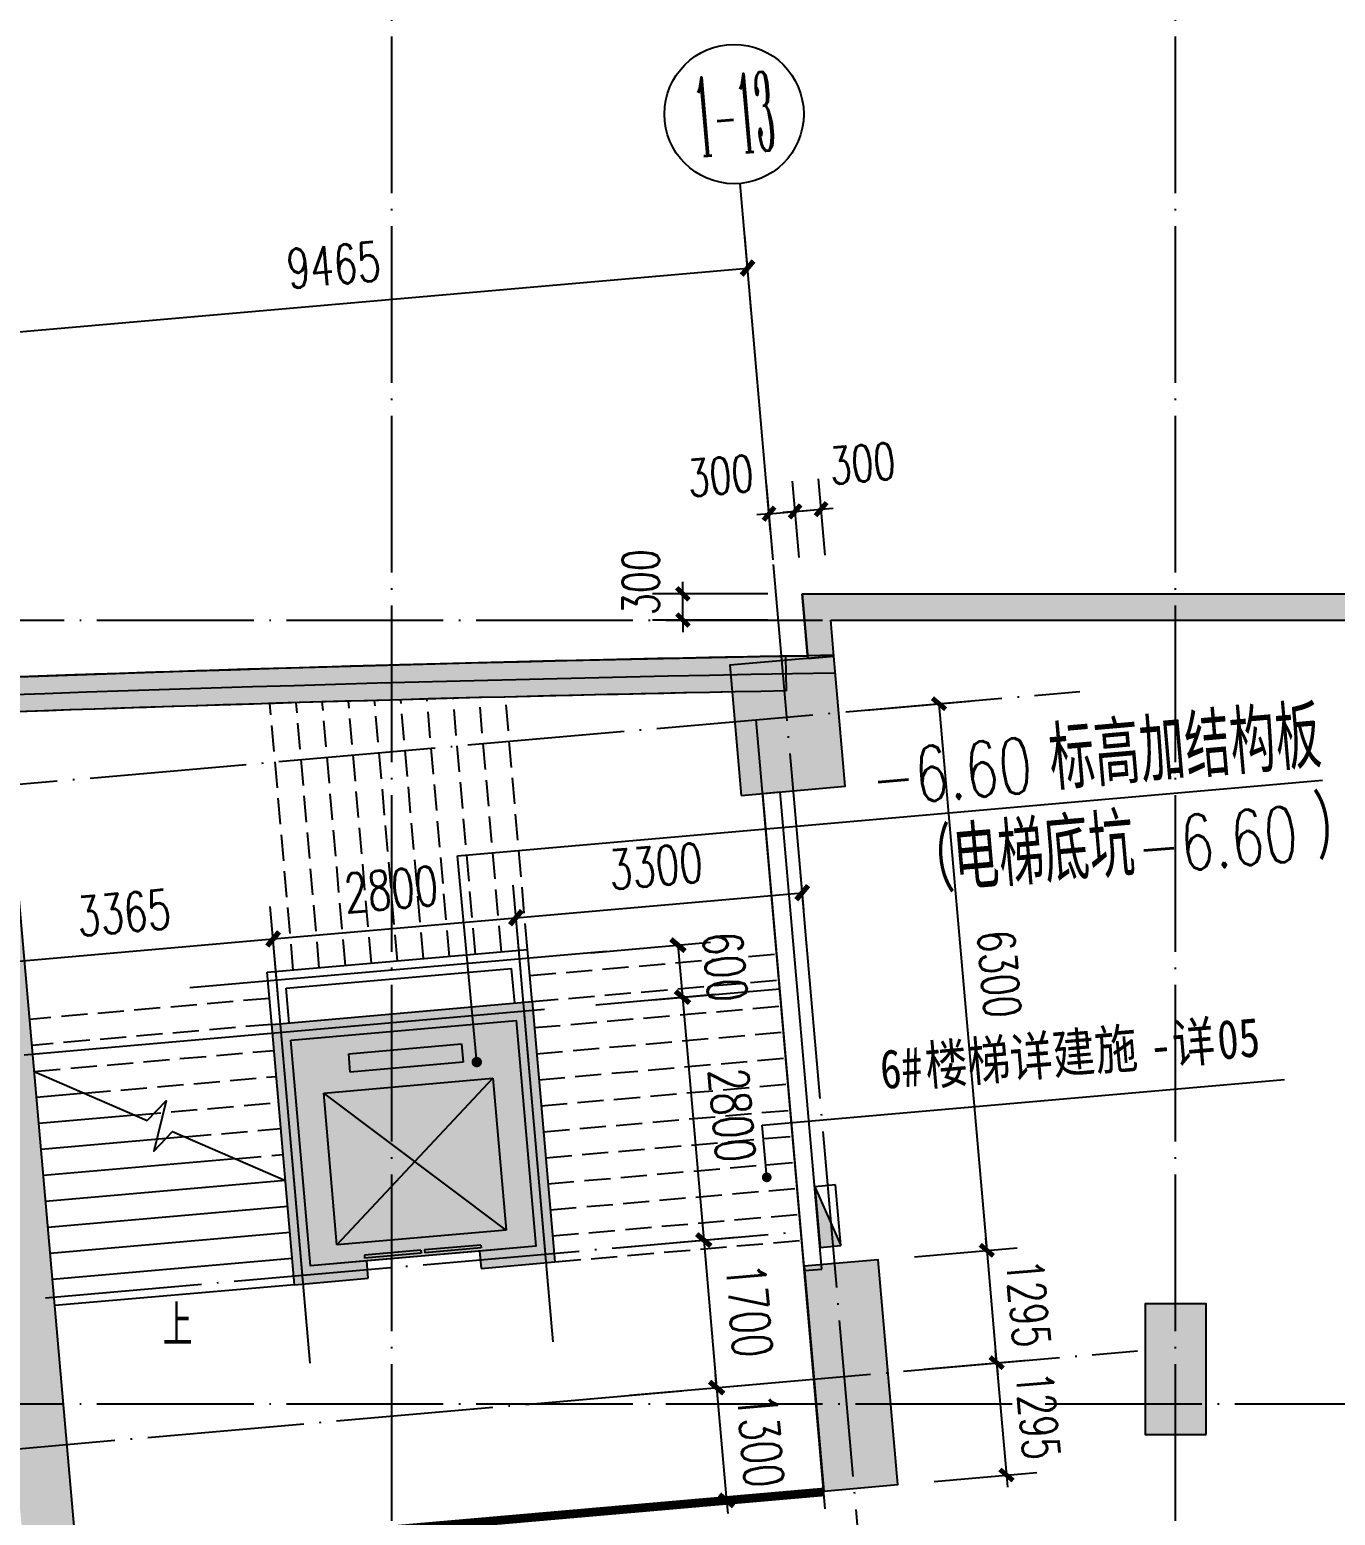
# Model space of a CAD drawing. Extents: x 246015 to 608740, y -108003 to 88400.
# Drawn here: x 384193 to 399189, y 32260 to 49317 of the extents above; entities that cross this region are included whole.
import ezdxf
from ezdxf.enums import TextEntityAlignment as Align

# ---------------------------------------------------------------- set-up
doc = ezdxf.new("R2010")
doc.units = 0
doc.header["$LTSCALE"] = 3000
doc.header["$MEASUREMENT"] = 0
doc.header["$PDMODE"] = 1
doc.linetypes.add('DASH', pattern=[0.35, 0.25, -0.1])
doc.linetypes.add('DOTE', pattern=[2.42, 2, -0.2, 0.02, -0.2])
doc.layers.get('0').update_dxf_attribs({"linetype": 'CONTINUOUS'})
doc.layers.get('DEFPOINTS').update_dxf_attribs({"linetype": 'CONTINUOUS'})
for name, color, linetype in [('AXIS', 3, 'CONTINUOUS'), ('AXIS_TEXT', 7, 'CONTINUOUS'), ('column', 9, 'CONTINUOUS'), ('DIM_LEAD', 3, 'CONTINUOUS'), ('DIM_SYMB', 3, 'CONTINUOUS'), ('dote', 1, 'DOTE'), ('PUB_DIM', 3, 'CONTINUOUS'), ('PUB_HATCH', 8, 'CONTINUOUS'), ('PUB_TEXT', 7, 'CONTINUOUS'), ('stair', 2, 'CONTINUOUS'), ('WALL', 9, 'CONTINUOUS'), ('WINDOW', 4, 'CONTINUOUS'), ('消火栓', 6, 'CONTINUOUS'), ('结构降板', 251, 'CONTINUOUS'), ('防火卷帘', 4, 'DASH'), ('集水坑', 2, 'CONTINUOUS')]:
    doc.layers.add(name, color=color, linetype=linetype)
doc.layers.add('红线', color=7, linetype='CONTINUOUS', true_color=0xe0150b)
doc.styles.add('-黑体', font='simhei.ttf', dxfattribs={"width": 0.8})
doc.styles.add('_TCH_AXIS', font='COMPLEX', dxfattribs={"bigfont": 'GBCBIG'})
doc.styles.add('_TCH_DIM', font='SIMPLEX', dxfattribs={"bigfont": 'GBCBIG'})
doc.styles.add('COMPLEX', font='COMPLEX')
doc.styles.add('DIM_FONT', font='simplex.shx', dxfattribs={"width": 0.7, "bigfont": 'hztxt.shx'})
doc.dimstyles.new('DIMN140', dxfattribs={"dimscale": 1.4, "dimtxt": 300, "dimasz": 100, "dimexe": 250, "dimexo": 300, "dimgap": 150, "dimtad": 1, "dimdec": 0, "dimzin": 0, "dimdsep": 46, "dimtxsty": 'DIM_FONT', "dimblk": 'ARCHTICK', "dimcen": 0.09, "dimclrt": 7, "dimazin": 2, "dimtfac": 1, "dimtdec": 0, "dimtix": 1, "dimtmove": 2, "dimatfit": 3, "dimfxl": 0, "dimtolj": 1, "dimtzin": 0, "dimarcsym": 0})
doc.dimstyles.new('DIMN150', dxfattribs={"dimscale": 1.5, "dimtxt": 300, "dimasz": 100, "dimexe": 250, "dimexo": 300, "dimgap": 150, "dimtad": 1, "dimdec": 0, "dimzin": 0, "dimdsep": 46, "dimtxsty": 'DIM_FONT', "dimblk": 'ARCHTICK', "dimcen": 0.09, "dimclrt": 7, "dimazin": 2, "dimtfac": 1, "dimtdec": 0, "dimtix": 1, "dimtmove": 2, "dimatfit": 3, "dimfxl": 0, "dimtolj": 1, "dimtzin": 0, "dimarcsym": 0})

# ---------------------------------------------------------------- blocks, each defined once
blk = doc.blocks.new('_ARCHTICK')
at = {"color": 0, "linetype": 'ByBlock', "const_width": 0.4}
blk.add_lwpolyline([(-0.5, -0.5), (0.5, 0.5)], dxfattribs=at)
blk = doc.blocks.new('*D1151')
at = {"layer": 'AXIS', "color": 0, "lineweight": -2}
for p, q in [((62135, 28085), (62135, 28950)), ((71600, 28085), (71600, 28950)), ((62135, 28575), (71600, 28575))]:
    blk.add_line(p, q, dxfattribs=at)
at = {"layer": 'DEFPOINTS', "color": 0}
for p in [(71600, 28575), (62135, 27635), (71600, 27635)]:
    blk.add_point(p, dxfattribs=at)
at = {"layer": 'AXIS', "color": 0, "lineweight": -2, "xscale": 150, "yscale": 150, "zscale": 150, "rotation": 180}
blk.add_blockref('_ARCHTICK', (62135, 28575), dxfattribs=at)
at = {"layer": 'AXIS', "color": 0, "lineweight": -2, "xscale": 150, "yscale": 150, "zscale": 150}
blk.add_blockref('_ARCHTICK', (71600, 28575), dxfattribs=at)
at = {"layer": 'AXIS', "color": 7, "insert": (66867, 29025), "char_height": 450, "attachment_point": 5, "style": 'DIM_FONT'}
blk.add_mtext('\\A1;9465', dxfattribs=at)
blk = doc.blocks.new('_AXISO')
blk.add_circle((0, 0), 0.5)
at = {"layer": 'AXIS_TEXT', "style": 'COMPLEX', "width": 1.041667}
blk.add_attdef('A', text='', height=0.56, dxfattribs=at).set_placement((-0.25, -0.28), (0.25, -0.28), align=Align.FIT)
blk = doc.blocks.new('_FZH')
blk.add_lwpolyline([(-0.5, -0.5), (0.5, -0.5), (0.5, 0.5), (-0.5, 0.5)], close=True)
at = {"layer": 'PUB_HATCH'}
blk.add_solid([(-0.5, -0.5), (0.5, -0.5), (-0.5, 0.5), (0.5, 0.5)], dxfattribs=at)
blk = doc.blocks.new('*D93')
at = {"layer": 'DEFPOINTS', "color": 0}
for p in [(393388, 41468), (393937, 35192), (395186, 35302)]:
    blk.add_point(p, dxfattribs=at)
at = {"layer": 'PUB_DIM', "color": 0, "lineweight": -2}
for p, q in [((393806, 41505), (394986, 41608)), ((394637, 41578), (395186, 35302)), ((394355, 35229), (395535, 35332))]:
    blk.add_line(p, q, dxfattribs=at)
at = {"layer": 'PUB_DIM', "color": 0, "lineweight": -2, "xscale": 140, "yscale": 140, "zscale": 140}
for p, rotation in [((394637, 41578), 95.00000000175217), ((395186, 35302), 275.0000000017522)]:
    blk.add_blockref('_ARCHTICK', p, dxfattribs=dict(at, rotation=rotation))
at = {"layer": 'PUB_DIM', "color": 7, "insert": (395330, 38476), "char_height": 420, "attachment_point": 5, "rotation": 275, "style": 'DIM_FONT'}
blk.add_mtext('\\A1;6300', dxfattribs=at)
blk = doc.blocks.new('*D94')
at = {"layer": 'DEFPOINTS', "color": 0}
for p in [(393937, 35192), (395299, 34012), (394050, 33903)]:
    blk.add_point(p, dxfattribs=at)
at = {"layer": 'PUB_DIM', "color": 0, "lineweight": -2}
for p, q in [((394355, 35229), (395535, 35332)), ((395186, 35302), (395174, 35441)), ((395186, 35302), (395299, 34012)), ((394468, 33939), (395648, 34042)), ((395299, 34012), (395311, 33872))]:
    blk.add_line(p, q, dxfattribs=at)
at = {"layer": 'PUB_DIM', "color": 0, "lineweight": -2, "xscale": 140, "yscale": 140, "zscale": 140}
for p, rotation in [((395186, 35302), 275.000000001752), ((395299, 34012), 95.00000000175199)]:
    blk.add_blockref('_ARCHTICK', p, dxfattribs=dict(at, rotation=rotation))
at = {"layer": 'PUB_DIM', "color": 7, "insert": (395661, 34693), "char_height": 420, "attachment_point": 5, "rotation": 275, "style": 'DIM_FONT'}
blk.add_mtext('\\A1;1295', dxfattribs=at)
blk = doc.blocks.new('*D95')
at = {"layer": 'DEFPOINTS', "color": 0}
for p in [(394050, 33903), (394163, 32613), (395412, 32722)]:
    blk.add_point(p, dxfattribs=at)
at = {"layer": 'PUB_DIM', "color": 0, "lineweight": -2}
for p, q in [((395299, 34012), (395287, 34151)), ((394468, 33939), (395648, 34042)), ((395299, 34012), (395412, 32722)), ((394581, 32649), (395760, 32752)), ((395412, 32722), (395424, 32582))]:
    blk.add_line(p, q, dxfattribs=at)
at = {"layer": 'PUB_DIM', "color": 0, "lineweight": -2, "xscale": 140, "yscale": 140, "zscale": 140}
for p, rotation in [((395299, 34012), 275.000000001752), ((395412, 32722), 95.00000000175199)]:
    blk.add_blockref('_ARCHTICK', p, dxfattribs=dict(at, rotation=rotation))
at = {"layer": 'PUB_DIM', "color": 7, "insert": (395774, 33403), "char_height": 420, "attachment_point": 5, "rotation": 275, "style": 'DIM_FONT'}
blk.add_mtext('\\A1;1295', dxfattribs=at)
blk = doc.blocks.new('*D96')
at = {"layer": 'DEFPOINTS', "color": 0}
for p in [(391695, 42839), (393093, 42839), (393093, 42539)]:
    blk.add_point(p, dxfattribs=at)
at = {"layer": 'PUB_DIM', "color": 0, "lineweight": -2}
for p, q in [((392673, 42839), (391345, 42839)), ((391695, 42839), (391695, 42979)), ((391695, 42539), (391695, 42839)), ((392673, 42539), (391345, 42539)), ((391695, 42539), (391695, 42399))]:
    blk.add_line(p, q, dxfattribs=at)
at = {"layer": 'PUB_DIM', "color": 0, "lineweight": -2, "xscale": 140, "yscale": 140, "zscale": 140}
for p, rotation in [((391695, 42839), 270), ((391695, 42539), 90)]:
    blk.add_blockref('_ARCHTICK', p, dxfattribs=dict(at, rotation=rotation))
at = {"layer": 'PUB_DIM', "color": 7, "insert": (391212, 42974), "char_height": 420, "attachment_point": 5, "rotation": 90, "style": 'DIM_FONT'}
blk.add_mtext('\\A1;300', dxfattribs=at)
blk = doc.blocks.new('*D97')
at = {"layer": 'DEFPOINTS', "color": 0}
for p in [(393283, 43812), (393067, 42839), (393366, 42865)]:
    blk.add_point(p, dxfattribs=at)
at = {"layer": 'PUB_DIM', "color": 0, "lineweight": -2}
for p, q in [((393030, 43257), (392953, 44135)), ((393329, 43283), (393252, 44161)), ((392984, 43786), (392844, 43774)), ((392984, 43786), (393283, 43812)), ((393283, 43812), (393422, 43824))]:
    blk.add_line(p, q, dxfattribs=at)
at = {"layer": 'PUB_DIM', "color": 0, "lineweight": -2, "xscale": 140, "yscale": 140, "zscale": 140}
for p, rotation in [((392984, 43786), 5.00000000175314), ((393283, 43812), 185.0000000017531)]:
    blk.add_blockref('_ARCHTICK', p, dxfattribs=dict(at, rotation=rotation))
at = {"layer": 'PUB_DIM', "color": 7, "insert": (393757, 44338), "char_height": 420, "attachment_point": 5, "rotation": 5, "style": 'DIM_FONT'}
blk.add_mtext('\\A1;300', dxfattribs=at)
blk = doc.blocks.new('*D98')
at = {"layer": 'DEFPOINTS', "color": 0}
for p in [(392984, 43786), (393067, 42839), (392768, 42812)]:
    blk.add_point(p, dxfattribs=at)
at = {"layer": 'PUB_DIM', "color": 0, "lineweight": -2}
for p, q in [((392731, 43231), (392655, 44108)), ((393030, 43257), (392953, 44135)), ((392685, 43760), (392546, 43748)), ((392685, 43760), (392984, 43786)), ((392984, 43786), (393123, 43798))]:
    blk.add_line(p, q, dxfattribs=at)
at = {"layer": 'PUB_DIM', "color": 0, "lineweight": -2, "xscale": 140, "yscale": 140, "zscale": 140}
for p, rotation in [((392685, 43760), 5.00000000175234), ((392984, 43786), 185.0000000017523)]:
    blk.add_blockref('_ARCHTICK', p, dxfattribs=dict(at, rotation=rotation))
at = {"layer": 'PUB_DIM', "color": 7, "insert": (392127, 44196), "char_height": 420, "attachment_point": 5, "rotation": 5, "style": 'DIM_FONT'}
blk.add_mtext('\\A1;300', dxfattribs=at)
blk = doc.blocks.new('*D1034')
at = {"layer": 'DEFPOINTS', "color": 0}
for p in [(386989, 38877), (387083, 37805), (383730, 37512)]:
    blk.add_point(p, dxfattribs=at)
at = {"layer": 'PUB_DIM', "color": 0, "lineweight": -2}
for p, q in [((387043, 38254), (386956, 39250)), ((383691, 37960), (383604, 38957)), ((383637, 38583), (386989, 38877))]:
    blk.add_line(p, q, dxfattribs=at)
at = {"layer": 'PUB_DIM', "color": 0, "lineweight": -2, "xscale": 150, "yscale": 150, "zscale": 150}
for p, rotation in [((386989, 38877), 5.000327163223652), ((383637, 38583), 185.0003271632237)]:
    blk.add_blockref('_ARCHTICK', p, dxfattribs=dict(at, rotation=rotation))
at = {"layer": 'PUB_DIM', "color": 7, "insert": (385274, 39178), "char_height": 450, "attachment_point": 5, "rotation": 5.0003, "style": 'DIM_FONT'}
blk.add_mtext('\\A1;3365', dxfattribs=at)
blk = doc.blocks.new('*D1035')
at = {"layer": 'DEFPOINTS', "color": 0}
for p in [(389778, 39121), (389872, 38049), (387083, 37805)]:
    blk.add_point(p, dxfattribs=at)
at = {"layer": 'PUB_DIM', "color": 0, "lineweight": -2}
for p, q in [((389833, 38498), (389746, 39494)), ((387043, 38254), (386956, 39250)), ((386989, 38877), (389778, 39121))]:
    blk.add_line(p, q, dxfattribs=at)
at = {"layer": 'PUB_DIM', "color": 0, "lineweight": -2, "xscale": 150, "yscale": 150, "zscale": 150}
for p, rotation in [((389778, 39121), 5.000327163223652), ((386989, 38877), 185.0003271632237)]:
    blk.add_blockref('_ARCHTICK', p, dxfattribs=dict(at, rotation=rotation))
at = {"layer": 'PUB_DIM', "color": 7, "insert": (388344, 39447), "char_height": 450, "attachment_point": 5, "rotation": 5.0003, "style": 'DIM_FONT'}
blk.add_mtext('\\A1;2800', dxfattribs=at)
blk = doc.blocks.new('*D1036')
at = {"layer": 'DEFPOINTS', "color": 0}
for p in [(393066, 39408), (393159, 38337), (389872, 38049)]:
    blk.add_point(p, dxfattribs=at)
at = {"layer": 'PUB_DIM', "color": 0, "lineweight": -2}
for p, q in [((393120, 38785), (393033, 39782)), ((389833, 38498), (389746, 39494)), ((389778, 39121), (393066, 39408))]:
    blk.add_line(p, q, dxfattribs=at)
at = {"layer": 'PUB_DIM', "color": 0, "lineweight": -2, "xscale": 150, "yscale": 150, "zscale": 150}
for p, rotation in [((393066, 39408), 5.000327163223562), ((389778, 39121), 185.0003271632236)]:
    blk.add_blockref('_ARCHTICK', p, dxfattribs=dict(at, rotation=rotation))
at = {"layer": 'PUB_DIM', "color": 7, "insert": (391383, 39713), "char_height": 450, "attachment_point": 5, "rotation": 5.0003, "style": 'DIM_FONT'}
blk.add_mtext('\\A1;3300', dxfattribs=at)
blk = doc.blocks.new('*D1037')
at = {"layer": 'DEFPOINTS', "color": 0}
for p in [(390193, 38680), (391691, 38209), (390246, 38082)]:
    blk.add_point(p, dxfattribs=at)
at = {"layer": 'PUB_DIM', "color": 0, "lineweight": -2}
for p, q in [((390642, 38719), (392012, 38839)), ((391639, 38806), (391691, 38209)), ((390694, 38122), (392065, 38242))]:
    blk.add_line(p, q, dxfattribs=at)
at = {"layer": 'PUB_DIM', "color": 0, "lineweight": -2, "xscale": 150, "yscale": 150, "zscale": 150}
for p, rotation in [((391639, 38806), 95.00032716321839), ((391691, 38209), 275.0003271632184)]:
    blk.add_blockref('_ARCHTICK', p, dxfattribs=dict(at, rotation=rotation))
at = {"layer": 'PUB_DIM', "color": 7, "insert": (392180, 38558), "char_height": 450, "attachment_point": 5, "rotation": 275.0003, "style": 'DIM_FONT'}
blk.add_mtext('\\A1;600', dxfattribs=at)
blk = doc.blocks.new('*D1038')
at = {"layer": 'DEFPOINTS', "color": 0}
for p in [(390246, 38082), (391935, 35420), (390490, 35293)]:
    blk.add_point(p, dxfattribs=at)
at = {"layer": 'PUB_DIM', "color": 0, "lineweight": -2}
for p, q in [((390694, 38122), (392065, 38242)), ((391691, 38209), (391935, 35420)), ((390938, 35332), (392309, 35452))]:
    blk.add_line(p, q, dxfattribs=at)
at = {"layer": 'PUB_DIM', "color": 0, "lineweight": -2, "xscale": 150, "yscale": 150, "zscale": 150}
for p, rotation in [((391691, 38209), 95.00032716322117), ((391935, 35420), 275.0003271632212)]:
    blk.add_blockref('_ARCHTICK', p, dxfattribs=dict(at, rotation=rotation))
at = {"layer": 'PUB_DIM', "color": 7, "insert": (392261, 36854), "char_height": 450, "attachment_point": 5, "rotation": 275.0003, "style": 'DIM_FONT'}
blk.add_mtext('\\A1;2800', dxfattribs=at)
blk = doc.blocks.new('*D1039')
at = {"layer": 'DEFPOINTS', "color": 0}
for p in [(390490, 35293), (392083, 33726), (390638, 33600)]:
    blk.add_point(p, dxfattribs=at)
at = {"layer": 'PUB_DIM', "color": 0, "lineweight": -2}
for p, q in [((390938, 35332), (392309, 35452)), ((391935, 35420), (392083, 33726)), ((391086, 33639), (392457, 33759))]:
    blk.add_line(p, q, dxfattribs=at)
at = {"layer": 'PUB_DIM', "color": 0, "lineweight": -2, "xscale": 150, "yscale": 150, "zscale": 150}
for p, rotation in [((391935, 35420), 95.0003271632209), ((392083, 33726), 275.0003271632208)]:
    blk.add_blockref('_ARCHTICK', p, dxfattribs=dict(at, rotation=rotation))
at = {"layer": 'PUB_DIM', "color": 7, "insert": (392457, 34612), "char_height": 450, "attachment_point": 5, "rotation": 275.0003, "style": 'DIM_FONT'}
blk.add_mtext('\\A1;1700', dxfattribs=at)
blk = doc.blocks.new('*D1040')
at = {"layer": 'DEFPOINTS', "color": 0}
for p in [(390638, 33600), (392197, 32431), (390751, 32304)]:
    blk.add_point(p, dxfattribs=at)
at = {"layer": 'PUB_DIM', "color": 0, "lineweight": -2}
for p, q in [((392083, 33726), (392070, 33876)), ((391086, 33639), (392457, 33759)), ((392083, 33726), (392197, 32431)), ((391199, 32343), (392570, 32463)), ((392197, 32431), (392210, 32281))]:
    blk.add_line(p, q, dxfattribs=at)
at = {"layer": 'PUB_DIM', "color": 0, "lineweight": -2, "xscale": 150, "yscale": 150, "zscale": 150}
for p, rotation in [((392083, 33726), 275.0003271632207), ((392197, 32431), 95.0003271632207)]:
    blk.add_blockref('_ARCHTICK', p, dxfattribs=dict(at, rotation=rotation))
at = {"layer": 'PUB_DIM', "color": 7, "insert": (392588, 33118), "char_height": 450, "attachment_point": 5, "rotation": 275.0003, "style": 'DIM_FONT'}
blk.add_mtext('\\A1;1300', dxfattribs=at)
blk = doc.blocks.new('$TCHSYS$LDOR22D')
for p, q in [((-0.517, 0.833), (-0.017, 0.833)), ((-0.517, 0.833), (-0.517, 0.667)), ((-0.017, 0.833), (-0.017, 0.667)), ((0.017, 0.833), (0.017, 0.667)), ((0.017, 0.833), (0.517, 0.833)), ((0.517, 0.833), (0.517, 0.667)), ((-0.517, 0.667), (-0.017, 0.667)), ((0.017, 0.667), (0.517, 0.667)), ((-0.5, 0.5), (0.5, 0.5))]:
    blk.add_line(p, q)
blk = doc.blocks.new('$TwtSys$00000434')
for p, q in [((-0.5, 0.5), (-0.5, -0.5)), ((-0.5, -0.5), (0.5, 0.5)), ((0.5, 0.5), (-0.5, 0.5)), ((0.5, -0.5), (0.5, 0.5)), ((-0.5, -0.5), (0.5, -0.5))]:
    blk.add_line(p, q)
blk.add_solid([(0.5, -0.5), (0.5, 0.5), (-0.5, -0.5)])
blk = doc.blocks.new('1-1')
at = {"layer": 'PUB_HATCH'}
for points in [[(71000, 23741.5), (71000, 24050), (72199.4, 24050), (72200.1, 24059.8, 0.0049146), (62245.1, 24658.9), (62305, 24388.8), (62635, 24238.6, -0.0041327)], [(62035, 13850), (62635, 13350), (62635, 24238.6), (62305, 24388.8), (62035, 24268.9)]]:
    blk.add_hatch(color=256, dxfattribs=at).paths.add_polyline_path(points)
at = {"layer": 'AXIS'}
blk.add_line((71600, 26246.3), (71600, 29550.1), dxfattribs=at)
at = {"layer": 'dote', "ltscale": 0.3}
for p, q in [((71600, -600), (71600, 26246.3, 0)), ((-1773, 23400, 0), (74978.6, 23400, 0)), ((-1773, 15800, 0), (74978.6, 15800, 0))]:
    blk.add_line(p, q, dxfattribs=at)
at = {"layer": 'dote', "linetype": 'Continuous', "elevation": 0}
blk.add_lwpolyline([(11150.1, 24453.5, -0.0301177), (72186.1, 23860.3, -0.0301177)], format="xyb", dxfattribs=at)
at = {"layer": 'WALL'}
blk.add_line((62635, 13350), (62635, 24238.6), dxfattribs=at)
for radius, start, end in [(507329.3, 85.992982, 87.119318), (506929.3, 86.125778, 87.072912)]:
    blk.add_arc((36748.6, -482029.4), radius, start, end, dxfattribs=at)
at = {"layer": 'AXIS'}
ref = blk.add_blockref('_AXISO', (71600, 30350.1), dxfattribs=dict(at, xscale=1600, yscale=1600, zscale=1600))
ref.add_attrib('A', '1-13', dxfattribs={"layer": 'AXIS_TEXT', "height": 905.1, "style": '_TCH_AXIS', "width": 0.3}).set_placement((71147.5, 29897.5), (72052.5, 29897.5), align=Align.FIT)
at = {"layer": 'column'}
for p, xscale, yscale, zscale in [((71600, 23300, 0), 1200, 1499.999999999971, 1499.999999999971), ((71675.3, 15805.2, 0), 850.5390150408493, 2589.631177938078, 2589.631177938078)]:
    blk.add_blockref('_FZH', p, dxfattribs=dict(at, xscale=xscale, yscale=yscale, zscale=zscale))
at = {"layer": 'AXIS'}
dim = blk.add_aligned_dim(p1=(62135, 27634.7), p2=(71600, 27634.7), distance=940.8, dimstyle='DIMN150', dxfattribs=at)
dim.commit()
dim.dimension.update_dxf_attribs({"geometry": '*D1151', "text_midpoint": (66867.5, 29025.4)})

msp = doc.modelspace()

# ---------------------------------------------------------------- hatches: boundary and pattern name
at = {"layer": 'PUB_HATCH'}
for points in [[(393430.3, 42125.1), (393394.1, 42538.6), (393066.7, 42838.6), (393131.4, 42098.9)], [(406053.9, 42538.6), (406053.9, 42838.6), (393066.7, 42838.6), (393394.1, 42538.6)], [(392876.4, 42124.9, 0.0046402), (383463, 41864), (383477.8, 41464.3, -0.0046402), (392883.7, 41725)], [(386974.3, 37896.3), (387191, 37714.5), (389781.1, 37941.1), (389962.9, 38157.7)], [(389962.9, 38157.7), (389781.1, 37941.1), (390007.7, 35351), (390224.4, 35169.2)], [(387235.8, 34907.7), (387417.6, 35124.4), (387191, 37714.5), (386974.3, 37896.3)], [(390007.7, 35351), (389360.2, 35294.3), (389377.6, 35095.1), (390224.4, 35169.2)], [(387235.8, 34907.7), (388082.6, 34981.8), (388065.1, 35181), (387417.6, 35124.4)]]:
    msp.add_hatch(color=256, dxfattribs=at).paths.add_polyline_path(points)
at = {"layer": '结构降板'}
msp.add_hatch(color=256, dxfattribs=at).paths.add_polyline_path([(387191, 37714.5), (389781.1, 37941.1), (390007.7, 35351), (387417.6, 35124.4)])

# ---------------------------------------------------------------- linework, layer by layer
at = {"layer": 'DIM_LEAD'}
for p, q in [((389107.2, 39830.7), (399041, 40699.8)), ((389328.4, 37463.1), (389107.2, 39830.7)), ((392606.1, 36737.8), (398605.6, 37262.7)), ((392658.4, 36140.2), (392606.1, 36737.8))]:
    msp.add_line(p, q, dxfattribs=at)
for points, const_width in [([(389333.8, 37433.6, 1), (389323, 37492.6, 1)], 60), ([(392663.3, 36112.6, 1), (392653.6, 36167.7, 1)], 56)]:
    msp.add_lwpolyline(points, format="xyb", close=True, dxfattribs=dict(at, const_width=const_width))
at = {"layer": 'DIM_SYMB'}
msp.add_lwpolyline([(384246, 37356.4), (385544.1, 36792.5), (385759.4, 37019.5), (385620.3, 36438.9), (385833.1, 36667), (387131.2, 36103.1)], dxfattribs=at)
msp.add_lwpolyline([(385864, 34725, 0, 0, 0), (385753.8, 35984.8, 112, 0, 0), (385717.2, 36403.2, 0, 0, 0)], format="xyseb", dxfattribs=at)
at = {"layer": 'dote', "ltscale": 0.3}
for p, q in [((388353.9, -81061.4), (388353.9, 53538.6)), ((397353.9, -81061.4), (397353.9, 53538.6)), ((295667.9, 42538.6), (554353.9, 42538.6)), ((384373, 34757.6), (393052.1, 35517)), ((295667.9, 33538.6), (554353.9, 33538.6))]:
    msp.add_line(p, q, dxfattribs=at)
at = {"layer": 'dote'}
for p, q in [((390204.3, 34251.4), (389783.7, 39058.1)), ((390815.9, 38734.3, 0), (386034.2, 38315.9, 0)), ((387415, 34007.3), (386994.4, 38814.1)), ((384128.9, 37546.9), (392808, 38306.3)), ((390116, 35260.1), (389872, 38049.4)), ((387326.7, 35016), (387082.7, 37805.4))]:
    msp.add_line(p, q, dxfattribs=at)
at = {"layer": 'stair', "linetype": 'DASH', "ltscale": 0.4}
for p, q in [((388715.2, 38650.9, 0), (388455.1, 41623.5, 0)), ((389014, 38677, 0), (388755.5, 41631.6, 0)), ((389312.9, 38703.2, 0), (389056, 41639.5, 0)), ((389611.7, 38729.3, 0), (389356.4, 41647.2, 0)), ((389910.6, 38755.5, 0), (389656.9, 41654.7, 0)), ((387220.9, 38520.1, 0), (386953.1, 41580.5, 0)), ((387519.7, 38546.3, 0), (387253.5, 41589.4, 0)), ((387818.6, 38572.4, 0), (387553.8, 41598.2, 0)), ((388117.5, 38598.6, 0), (387854.2, 41606.8, 0)), ((388416.3, 38624.7, 0), (388154.6, 41615.2, 0)), ((389936.8, 38456.6, 0), (392775.9, 38705, 0)), ((389962.9, 38157.8, 0), (392802, 38406.2, 0)), ((386948.2, 38195.1, 0), (384193.7, 37954.1, 0)), ((389989, 37858.9, 0), (392828.2, 38107.3, 0)), ((386974.3, 37896.3, 0), (384219.8, 37655.2, 0)), ((390015.2, 37560, 0), (392854.3, 37808.5, 0)), ((384246, 37356.4, 0), (387000.5, 37597.4)), ((390041.3, 37261.2, 0), (392880.5, 37509.6, 0)), ((384823, 37105.7, 0), (387026.6, 37298.5)), ((390067.5, 36962.3, 0), (392906.6, 37210.8, 0)), ((385400.1, 36855.1, 0), (387052.8, 36999.7)), ((390093.6, 36663.5, 0), (392932.8, 36911.9, 0)), ((385977.1, 36604.4, 0), (387078.9, 36700.8)), ((390119.8, 36364.6, 0), (392959, 36613, 0)), ((386554.2, 36353.8, 0), (387105.1, 36402)), ((390145.9, 36065.8, 0), (392985.1, 36314.2, 0)), ((390172.1, 35766.9, 0), (393011.3, 36015.3, 0)), ((390198.2, 35468, 0), (393037.4, 35716.5, 0)), ((390224.4, 35169.2, 0), (393063.6, 35417.6, 0))]:
    msp.add_line(p, q, dxfattribs=at)
at = {"layer": 'stair'}
for p, q in [((393330.6, 32334.3, 0), (392537.8, 41394.7, 0)), ((387857, 37559.4), (389152.1, 37672.7)), ((387875.6, 37347.7), (387857, 37559.4)), ((389152.1, 37672.7), (389170.6, 37461)), ((387108.6, 37509.1, 0), (387112.7, 37511.3, 0)), ((387118.1, 37400.2, 0), (387122.2, 37402.5, 0)), ((389170.6, 37461), (387875.6, 37347.7)), ((387570.3, 37107.7), (389512.9, 37277.7)), ((389512.9, 37277.7), (387722.8, 35364.4)), ((389512.9, 37277.7), (389665.4, 35534.3)), ((384823, 37105.7, 0), (384272.1, 37057.5, 0)), ((387722.8, 35364.4), (387570.3, 37107.7)), ((389665.4, 35534.3), (387570.3, 37107.7)), ((385400.1, 36855.1, 0), (384298.3, 36758.7, 0)), ((385977.1, 36604.4, 0), (384324.4, 36459.8, 0)), ((386554.2, 36353.8, 0), (384350.6, 36161, 0)), ((387131.2, 36103.1, 0), (384376.7, 35862.1, 0)), ((387157.4, 35804.3, 0), (384402.9, 35563.2, 0)), ((387183.5, 35505.4, 0), (384429, 35264.4, 0)), ((389665.4, 35534.3), (387722.8, 35364.4)), ((387209.7, 35206.5, 0), (384455.2, 34965.5, 0)), ((387235.8, 34907.7, 0), (384481.3, 34666.7, 0))]:
    msp.add_line(p, q, dxfattribs=at)
msp.add_lwpolyline([(299553.9, 3467.8), (299553.9, 28838.6), (316453.9, 28838.6), (316453.9, 27409.7), (323493.1, 28025.5), (322800.2, 35945.3, -0.0349916), (393128.8, 42129.1), (393066.7, 42838.6), (467189.2, 42838.6), (467163, 42538.6), (467127.7, 42135.3, -0.0358539), (537955.2, 35916.1), (536854.9, 23339.1), (538648, 23182.2), (537798.3, 13438.6), (553653.9, 13438.6), (553653.9, -20761.4), (454653.9, -20761.4), (454653.9, -29761.4), (393186.2, -29761.4), (325560.9, -48546.2), (299553.9, 3467.8)], format="xyb", close=True, dxfattribs=at)
at = {"layer": 'WALL'}
for p, q in [((393066.7, 42838.6), (393131.4, 42098.9)), ((393131.4, 42098.9), (393066.7, 42838.6)), ((393066.7, 42838.6), (406053.9, 42838.6)), ((393430.3, 42125.1), (393394.1, 42538.6)), ((393394.1, 42538.6), (406053.9, 42538.6)), ((392883.7, 41725), (392876.4, 42124.9)), ((393131.4, 42098.9), (393430.3, 42125.1)), ((392614.7, 40548), (392813.9, 40565.4)), ((393094, 35068.9), (392614.7, 40548)), ((393293.3, 35086.3), (392813.9, 40565.4)), ((386922, 38494), (389910.6, 38755.5)), ((389962.9, 38157.7), (389910.6, 38755.5)), ((386974.3, 37896.3), (386922, 38494)), ((387138.7, 38312.2), (389728.8, 38538.8)), ((389763.7, 38140.3), (389728.8, 38538.8)), ((387173.6, 37913.7), (387138.7, 38312.2)), ((386974.3, 37896.3), (389962.9, 38157.7)), ((389962.9, 38157.7), (390224.4, 35169.2)), ((387235.8, 34907.7), (386974.3, 37896.3)), ((387191, 37714.5), (389781.1, 37941.1)), ((389781.1, 37941.1), (390007.7, 35351)), ((387417.6, 35124.4), (387191, 37714.5)), ((390007.7, 35351), (389360.2, 35294.3)), ((388065.1, 35181), (387417.6, 35124.4)), ((388082.6, 34981.8), (388065.1, 35181)), ((389360.2, 35294.3), (389377.6, 35095.1)), ((389377.6, 35095.1), (390224.4, 35169.2)), ((387235.8, 34907.7), (388082.6, 34981.8)), ((393094, 35068.9), (393293.3, 35086.3))]:
    msp.add_line(p, q, dxfattribs=at)
for radius in [507370, 506970]:
    msp.add_arc((402227.9, -465158.9), radius, 91.0561, 92.11955, dxfattribs=at)
at = {"layer": '红线', "linetype": 'DOTE'}
msp.add_lwpolyline([(321625.8, 41313.5), (283782, 20451.8), (327022.4, -69761.6, -0.1186699), (571935, -34205), (582107, -28597.6), (543576.1, 41298.8, 0.0913964), (321625.8, 41313.5)], format="xyb", dxfattribs=at)
at = {"layer": '红线', "color": 31, "linetype": 'DOTE', "ltscale": 0.5}
msp.add_lwpolyline([(321625.8, 41313.5), (283782, 20451.8), (327022.4, -69761.6, -0.1186699), (571935, -34205), (582107, -28597.6), (543576.1, 41298.8, 0.0913964), (321625.8, 41313.5)], format="xyb", dxfattribs=at)
at = {"layer": '结构降板'}
msp.add_lwpolyline([(387191, 37714.5), (389781.1, 37941.1), (390007.7, 35351), (387417.6, 35124.4)], close=True, dxfattribs=at)
at = {"layer": '防火卷帘', "const_width": 100}
msp.add_lwpolyline([(393316.3, 32528.2), (384634.5, 31768.6)], dxfattribs=at)
at = {"layer": '集水坑'}
for p, q in [((393128.7, 42130), (393066.7, 42838.6)), ((393066.7, 42838.6), (467189.2, 42838.6))]:
    msp.add_line(p, q, dxfattribs=at)

# ---------------------------------------------------------------- block references
at = {"layer": 'column', "xscale": 1500.000000000924, "yscale": 700.0000000040163, "zscale": 700.0000000040163, "rotation": 89.99999999990219}
msp.add_blockref('_FZH', (397353.9, 33938.6), dxfattribs=at)
at = {"layer": 'WALL', "rotation": 5.000000001750998}
msp.add_blockref('1-1', (323601.2, 11873.5), dxfattribs=at)
at = {"layer": 'WINDOW', "xscale": 1300, "yscale": -200, "zscale": 1300, "rotation": 185.0003271632237}
msp.add_blockref('$TCHSYS$LDOR22D', (388721.4, 35138), dxfattribs=at)
at = {"layer": '消火栓', "xscale": 700, "yscale": 240, "zscale": 700, "rotation": 275.000327163218}
msp.add_blockref('$TwtSys$00000434', (393360.6, 35694.1), dxfattribs=at)

# ---------------------------------------------------------------- texts
at = {"layer": 'PUB_TEXT', "style": '_TCH_DIM'}
for s, p in [('标高加结构板', (395936, 40578.7)), ('）', (398986.7, 39791.6)), ('（电梯底坑', (394314.4, 39382.8))]:
    msp.add_text(s, height=723.4, rotation=5, dxfattribs=at).set_placement(p)
at = {"layer": 'PUB_TEXT'}
for s, height, style, width, p in [('-6.60', 637.5, '_TCH_DIM', 0.705882, (393886.7, 40399.4)), ('-6.60', 637.5, '_TCH_DIM', 0.705882, (396937.3, 39612.3)), ('楼梯详建施', 448.1, '-黑体', 0.8, (394496.5, 37197.3)), ('详', 448.1, '-黑体', 0.8, (397337.3, 37445.9)), ('05', 448.1, '-黑体', 0.8, (397853.8, 37491.1)), ('6#', 448.1, '-黑体', 0.8, (393980, 37152.1)), ('-', 448.1, '-黑体', 0.8, (397079, 37423.3))]:
    msp.add_text(s, height=height, rotation=5, dxfattribs=dict(at, style=style, width=width)).set_placement(p)
at = {"layer": 'PUB_TEXT', "style": '_TCH_DIM'}
msp.add_text('上', height=472.6, dxfattribs=at).set_placement((385720.9, 34202.6, 0))

# ---------------------------------------------------------------- dimensions: what is measured, and where the dimension line sits
at = {"layer": 'PUB_DIM'}
for base, p1, p2, angle, dimstyle, picture, middle in [((393282.7, 43812.1), (393066.7, 42838.6), (393365.6, 42864.8), 5, 'DIMN140', '*D97', (393756.6, 44338.4)), ((392983.8, 43785.9), (392767.9, 42812.5), (393066.7, 42838.6), 5, 'DIMN140', '*D98', (392126.9, 44195.8)), ((391695.2, 42838.6), (393093, 42538.6), (393093, 42838.6), 90, 'DIMN140', '*D96', (391212.2, 42974.1)), ((391691, 38209), (390193.3, 38679.8), (390245.5, 38082.5), 275.00033, 'DIMN150', '*D1037', (392180, 38557.9))]:
    dim = msp.add_linear_dim(base=base, p1=p1, p2=p2, angle=angle, dimstyle=dimstyle, dxfattribs=at)
    dim.commit()
    dim.dimension.update_dxf_attribs({"geometry": picture, "text_midpoint": middle, "dimtype": 129})
for p1, p2, distance, dimstyle, picture, middle in [((393387.9, 41468.4), (393937, 35192.4), 1253.8, 'DIMN140', '*D93', (395329.9, 38476.3)), ((389872, 38049.4), (393159.4, 38337), 1075.3, 'DIMN150', '*D1036', (391382.8, 39712.8)), ((387082.7, 37805.4), (389872, 38049.4), 1075.3, 'DIMN150', '*D1035', (388344.4, 39446.9)), ((383730.5, 37512.1), (387082.7, 37805.4), 1075.3, 'DIMN150', '*D1034', (385273.6, 39178.2)), ((390245.5, 38082.5), (390489.6, 35293.2), 1451, 'DIMN150', '*D1038', (392261.3, 36853.5)), ((390489.6, 35293.2), (390637.8, 33599.6), 1451, 'DIMN150', '*D1039', (392457.5, 34612.1)), ((393937, 35192.4), (394049.9, 33902.5), 1253.8, 'DIMN140', '*D94', (395660.9, 34693.3)), ((394049.9, 33902.5), (394162.7, 32612.6), 1253.8, 'DIMN140', '*D95', (395773.7, 33403.5)), ((390637.8, 33599.6), (390751.1, 32304.2), 1451, 'DIMN150', '*D1040', (392588.2, 33117.6))]:
    dim = msp.add_aligned_dim(p1=p1, p2=p2, distance=distance, dimstyle=dimstyle, dxfattribs=at)
    dim.commit()
    dim.dimension.update_dxf_attribs({"geometry": picture, "text_midpoint": middle})

doc.saveas('drawing.dxf')
